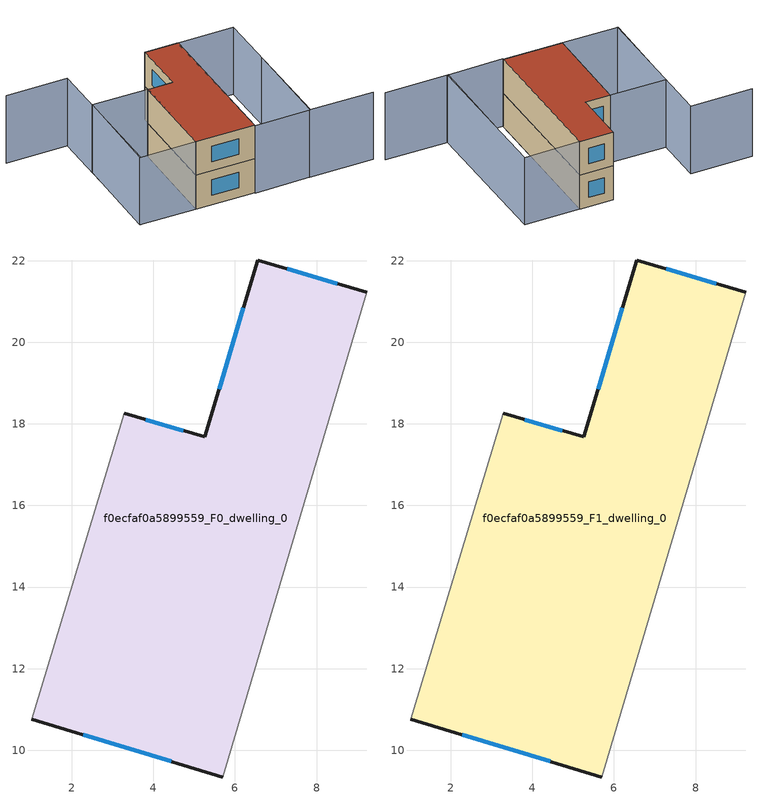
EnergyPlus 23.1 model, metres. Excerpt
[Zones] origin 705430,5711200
f0ecfaf0a5899559_F0_dwelling_0
 floor ground (EU_floor_Construction): 9.23,21.22 5.7,9.34 1.02,10.76 3.28,18.26 5.27,17.68 6.56,22.02 z0
 wall outside (EU_wall_Construction): 1.02,10.76 5.7,9.34 / 9.23,21.22 6.56,22.02 5.27,17.68 3.28,18.26 z0:3
 wall adiabatic (EU_wall_Construction): 3.28,18.26 1.02,10.76 / 5.7,9.34 9.23,21.22 z0:3
 window (EU_Window_Construction): 2.28,10.38 4.44,9.72 / 4.73,17.84 3.82,18.11 / 6.21,20.85 5.61,18.85 / 8.51,21.44 7.28,21.8 z0.81:2.19
f0ecfaf0a5899559_F1_dwelling_0
 floor to f0ecfaf0a5899559_F0_dwelling_0 (EU_floor_Construction): 9.23,21.22 5.7,9.34 1.02,10.76 3.28,18.26 5.26,17.68 6.56,22.02 z3
 wall outside (EU_wall_Construction): 1.02,10.76 5.7,9.34 / 9.23,21.22 6.56,22.02 5.27,17.68 3.28,18.26 z3:6
 wall adiabatic (EU_wall_Construction): 3.28,18.26 1.02,10.76 / 5.7,9.34 9.23,21.22 z3:6
 window (EU_Window_Construction): 2.28,10.38 4.44,9.72 / 4.73,17.84 3.82,18.11 / 6.21,20.85 5.61,18.85 / 8.51,21.44 7.28,21.8 z3.81:5.19
 roof outside (EU_roof_Construction): 5.7,9.34 9.23,21.22 6.56,22.02 5.27,17.68 3.28,18.26 1.02,10.76 z6
shading: 15.13,6.48 10.09,7.98 / 10.09,7.98 12.34,15.55 / -4.91,24.94 0,23.48 / 0,23.48 -3.39,12.06 / 9.13,21.25 13.63,19.96 / 13.63,19.96 10.17,7.97 / 10.17,7.97 5.68,9.26 / 5.68,9.26 9.13,21.25 / -3.44,12.08 -1.14,19.62 / -1.14,19.62 3.31,18.27 / 3.31,18.27 1.01,10.72 / 1.01,10.72 -3.44,12.08 z0:6
[Building]
EU S2 Campaign: North Axis=0; Terrain=City; Solar Distribution=FullExterior
[Site:Location]
London: Latitude=51.5; Longitude=-0.5; Time Zone=0; Elevation=25
[SizingPeriod:WeatherFileDays]
AnnualSizingPeriod: Begin Month=1; Begin Day of Month=1; End Month=12; End Day of Month=31; Day of Week for Start Day=Monday; Use Weather File Daylight Saving Period=No; Use Weather File Rain and Snow Indicators=No
[MATERIAL]
EU_InternalMass_Material: Roughness=MediumRough; Thickness=0.1; Conductivity=1; Density=1800; Specific Heat=900; Thermal Absorptance=0.9; Solar Absorptance=0.7; Visible Absorptance=0.7
[MATERIAL:NOMASS] Roughness=MediumRough; Thermal Absorptance=0.9; Solar Absorptance=0.7; Visible Absorptance=0.7
Name | Thermal Resistance
EU_wall_NoMass | 0.555556
EU_roof_NoMass | 0.510204
EU_floor_NoMass | 1.68919
[WINDOWMATERIAL:SIMPLEGLAZINGSYSTEM]
EU_Window_SimpleGlazing: UFactor=3.96; Solar Heat Gain Coefficient=0.85; Visible Transmittance=0.85
[CONSTRUCTION]
EU_wall_Construction: EU_wall_NoMass
EU_roof_Construction: EU_roof_NoMass
EU_floor_Construction: EU_floor_NoMass
EU_Window_Construction: EU_Window_SimpleGlazing
EU_InternalMass_Construction: EU_InternalMass_Material
[ZONE] Type=1; Multiplier=1; Ceiling Height=autocalculate; Volume=152.676; Floor Area=autocalculate; Part of Total Floor Area=Yes
f0ecfaf0a5899559_F0_dwelling_0; f0ecfaf0a5899559_F1_dwelling_0
[INTERNALMASS] Construction=EU_InternalMass_Construction; Surface Area=50.8918
Name | Zone or ZoneList
f0ecfaf0a5899559_F0_dwelling_0_EU_InternalMass | f0ecfaf0a5899559_F0_dwelling_0
f0ecfaf0a5899559_F1_dwelling_0_EU_InternalMass | f0ecfaf0a5899559_F1_dwelling_0
[OTHEREQUIPMENT] Fuel Type=Electricity; Design Level Calculation Method=Watts/Area; Power per Zone Floor Area=1; Fraction Latent=0; Fraction Radiant=0; Fraction Lost=0; Carbon Dioxide Generation Rate=0; EndUse Subcategory=EU_Step8_InternalGains
Name | Zone or ZoneList or Space or SpaceList | Schedule
EU_Step8_InternalGain_f0ecfaf0a5899559_F0_dwelling_0_f000 | f0ecfaf0a5899559_F0_dwelling_0 | EU_Step8_GainSchedule_f0ecfaf0a5899559_F0_dwelling_0_f000
EU_Step8_InternalGain_f0ecfaf0a5899559_F1_dwelling_0_f000 | f0ecfaf0a5899559_F1_dwelling_0 | EU_Step8_GainSchedule_f0ecfaf0a5899559_F1_dwelling_0_f000
[ZONEVENTILATION:DESIGNFLOWRATE] Schedule=EU_AlwaysOn; Design Flow Rate Calculation Method=AirChanges/Hour; Air Changes per Hour=0.48; Ventilation Type=Natural; Fan Pressure Rise=0; Fan Total Efficiency=1; Constant Term Coefficient=1; Temperature Term Coefficient=0; Velocity Term Coefficient=0; Velocity Squared Term Coefficient=0; Minimum Indoor Temperature=-100; Maximum Indoor Temperature=100; Delta Temperature=-100; Minimum Outdoor Temperature=-100; Maximum Outdoor Temperature=100; Maximum Wind Speed=40
Name | Zone or ZoneList or Space or SpaceList
EU_ConstantAir_f0ecfaf0a5899559_F0_dwelling_0 | f0ecfaf0a5899559_F0_dwelling_0
EU_ConstantAir_f0ecfaf0a5899559_F1_dwelling_0 | f0ecfaf0a5899559_F1_dwelling_0
[HVACTEMPLATE:THERMOSTAT] Constant Heating Setpoint=20; Constant Cooling Setpoint=50
EU_HeatOnly_f0ecfaf0a5899559_F0_dwelling_0; EU_HeatOnly_f0ecfaf0a5899559_F1_dwelling_0
[HVACTEMPLATE:ZONE:IDEALLOADSAIRSYSTEM] System Availability Schedule=EU_AlwaysOn; Maximum Heating Supply Air Temperature=50; Minimum Cooling Supply Air Temperature=13; Maximum Heating Supply Air Humidity Ratio=0.0156; Minimum Cooling Supply Air Humidity Ratio=0.0077; Heating Limit=NoLimit; Cooling Limit=NoLimit; Heating Availability Schedule=EU_AlwaysOn; Cooling Availability Schedule=EU_CoolingOff; Dehumidification Control Type=ConstantSensibleHeatRatio; Cooling Sensible Heat Ratio=0.7; Dehumidification Setpoint=60; Humidification Control Type=None; Humidification Setpoint=30; Outdoor Air Method=None; Outdoor Air Flow Rate per Person=0.00944; Outdoor Air Flow Rate per Zone Floor Area=0; Outdoor Air Flow Rate per Zone=0; Demand Controlled Ventilation Type=None; Outdoor Air Economizer Type=NoEconomizer; Heat Recovery Type=None; Sensible Heat Recovery Effectiveness=0.7; Latent Heat Recovery Effectiveness=0.65
Name | Template Thermostat
f0ecfaf0a5899559_F0_dwelling_0 | EU_HeatOnly_f0ecfaf0a5899559_F0_dwelling_0
f0ecfaf0a5899559_F1_dwelling_0 | EU_HeatOnly_f0ecfaf0a5899559_F1_dwelling_0
[SIZING:ZONE] Zone Cooling Design Supply Air Temperature Input Method=SupplyAirTemperature; Zone Cooling Design Supply Air Temperature=13; Zone Heating Design Supply Air Temperature Input Method=SupplyAirTemperature; Zone Heating Design Supply Air Temperature=50; Zone Cooling Design Supply Air Humidity Ratio=0.008; Zone Heating Design Supply Air Humidity Ratio=0.008; Cooling Design Air Flow Method=DesignDay; Cooling Design Air Flow Rate=0; Cooling Minimum Air Flow per Zone Floor Area=0.000762; Cooling Minimum Air Flow=0; Cooling Minimum Air Flow Fraction=0.2; Heating Design Air Flow Method=DesignDay; Heating Design Air Flow Rate=0; Heating Maximum Air Flow per Zone Floor Area=0.002032; Heating Maximum Air Flow=0.141576; Heating Maximum Air Flow Fraction=0.3; Account for Dedicated Outdoor Air System=No; Dedicated Outdoor Air System Control Strategy=NeutralSupplyAir; Dedicated Outdoor Air Low Setpoint Temperature for Design=autosize; Dedicated Outdoor Air High Setpoint Temperature for Design=autosize; Zone Load Sizing Method=Sensible Load Only No Latent Load; Zone Latent Cooling Design Supply Air Humidity Ratio Input Method=HumidityRatioDifference; Zone Cooling Design Supply Air Humidity Ratio Difference=0.005; Zone Latent Heating Design Supply Air Humidity Ratio Input Method=HumidityRatioDifference; Zone Humidification Design Supply Air Humidity Ratio Difference=0.005
f0ecfaf0a5899559_F0_dwelling_0; f0ecfaf0a5899559_F1_dwelling_0
[SCHEDULE:CONSTANT]
Name | Hourly Value
EU_AlwaysOn | 1
EU_CoolingOff | 0
[SCHEDULE:FILE] Column Number=1; Rows to Skip at Top=0; Number of Hours of Data=8760; Column Separator=Comma; Interpolate to Timestep=No; Minutes per Item=60; Adjust Schedule for Daylight Savings=Yes
Name | File
EU_Step8_GainSchedule_f0ecfaf0a5899559_F0_dwelling_0_f000 | ../../schedules/f0ecfaf0a5899559/f0ecfaf0a5899559_F0_dwelling_0_f000_gain.csv
EU_Step8_GainSchedule_f0ecfaf0a5899559_F1_dwelling_0_f000 | ../../schedules/f0ecfaf0a5899559/f0ecfaf0a5899559_F1_dwelling_0_f000_gain.csv
